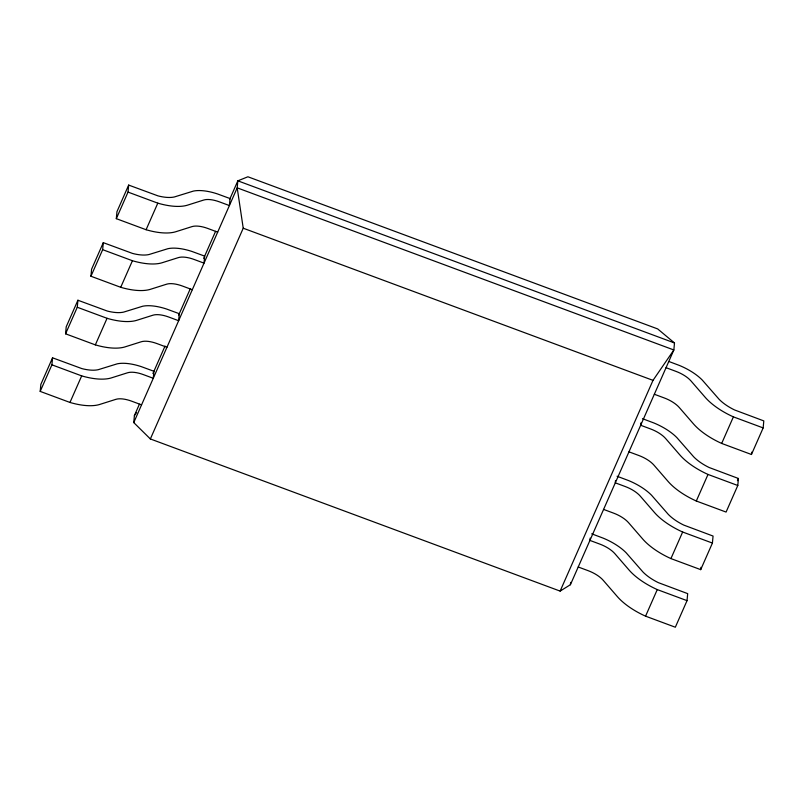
<?xml version="1.0" encoding="UTF-8"?>
<svg xmlns="http://www.w3.org/2000/svg" width="804" height="804" viewBox="0 0 804 804"><rect width="100%" height="100%" fill="white"/><g stroke="black" fill="none" stroke-linecap="round" stroke-linejoin="round"><path stroke-width="1.21" d="M141.564 404.864L131.645 401.176A19.929 8.392 23.8 0 0 115.866 399.347L99.766 404.432A46.26 19.487 23.8 0 1 69.968 402.452L40.2 391.397L40.843 384.382L52.551 357.81L81.867 368.604A30.25 12.743 23.8 0 0 98.239 369.689L117.233 363.83A35.949 15.135 23.8 0 1 141.253 366.624L153.916 371.277L153.283 378.292L143.353 374.604A19.929 8.392 23.8 0 0 127.575 372.775L111.475 377.86A46.26 19.487 23.8 0 1 81.686 375.88L51.908 364.825L52.551 357.81M166.941 347.288L157.021 343.599A19.929 8.392 23.8 0 0 141.243 341.77L125.143 346.856A46.26 19.487 23.8 0 1 95.344 344.876L65.576 333.821L66.209 326.806L77.918 300.234L107.233 311.027A30.25 12.743 23.8 0 0 123.615 312.113L142.609 306.254A35.949 15.135 23.8 0 1 166.629 309.048L179.292 313.701L178.649 320.716L168.729 317.027A19.929 8.392 23.8 0 0 152.951 315.198L136.851 320.283A46.26 19.487 23.8 0 1 107.053 318.304L77.284 307.249L77.918 300.234M192.317 289.711L182.387 286.023A19.929 8.392 23.8 0 0 166.609 284.194L150.509 289.279A46.26 19.487 23.8 0 1 120.721 287.299L90.942 276.244L91.586 269.229L103.294 242.657L132.61 253.451A30.25 12.743 23.8 0 0 148.991 254.536L167.976 248.677A35.949 15.135 23.8 0 1 191.995 251.471L204.658 256.124L204.025 263.139L194.096 259.451A19.929 8.392 23.8 0 0 178.327 257.622L162.227 262.707A46.26 19.487 23.8 0 1 132.429 260.727L102.661 249.672L103.294 242.657M217.683 232.135L207.764 228.447A19.929 8.392 23.8 0 0 191.985 226.617L175.885 231.703A46.26 19.487 23.8 0 1 146.087 229.723L116.319 218.668L116.962 211.653L128.67 185.081L157.986 195.874A30.25 12.743 23.8 0 0 174.357 196.96L193.352 191.101A35.949 15.135 23.8 0 1 217.371 193.895L230.034 198.548L229.401 205.563L219.472 201.874A19.929 8.392 23.8 0 0 203.693 200.045L187.593 205.131A46.26 19.487 23.8 0 1 157.805 203.151L128.027 192.096L128.67 185.081M229.753 199.191L237.843 180.83L247.913 176.779L657.682 328.926L674.496 342.966L673.852 349.971L570.408 584.709L560.127 591.101L150.358 438.954L133.755 422.582L134.399 415.567L139.404 404.211M570.408 584.709L570.629 582.367M590.146 538.077L589.935 540.419L599.854 544.107A19.929 8.392 23.8 0 1 614.919 553.725L629.07 570.046A46.26 19.487 23.8 0 0 657.27 589.593L687.038 600.648L675.33 627.22L645.562 616.165A46.26 19.487 23.8 0 1 617.361 596.618L603.211 580.297A19.929 8.392 23.8 0 0 588.146 570.679L578.217 566.991M615.512 480.501L615.301 482.842L625.231 486.531A19.929 8.392 23.8 0 1 640.296 496.148L654.446 512.47A46.26 19.487 23.8 0 0 682.646 532.017L712.414 543.072L700.706 569.644L670.928 558.589A46.26 19.487 23.8 0 1 642.738 539.042L628.587 522.721A19.929 8.392 23.8 0 0 613.512 513.103L603.593 509.414M640.889 422.934L640.677 425.266L650.597 428.954A19.929 8.392 23.8 0 1 665.672 438.572L679.822 454.893A46.26 19.487 23.8 0 0 708.012 474.44L737.791 485.495L726.082 512.068L696.304 501.013A46.26 19.487 23.8 0 1 668.114 481.465L653.964 465.144A19.929 8.392 23.8 0 0 638.889 455.526L628.969 451.838M687.038 600.648L687.681 593.633L658.375 582.659A30.25 12.743 23.8 0 1 642.888 571.915L626.165 552.8A35.949 15.135 23.8 0 0 603.221 538.157L591.704 533.826M700.706 569.644L700.917 567.302M712.414 543.072L713.058 536.057L683.752 525.082A30.25 12.743 23.8 0 1 668.255 514.339L651.541 495.224A35.949 15.135 23.8 0 0 628.597 480.581L617.08 476.249M737.791 485.495L738.424 478.48L709.128 467.506A30.25 12.743 23.8 0 1 693.631 456.762L676.908 437.647A35.949 15.135 23.8 0 0 653.974 423.004L642.456 418.673M654.335 394.261L664.265 397.95A19.929 8.392 23.8 0 1 679.33 407.568L693.48 423.889A46.26 19.487 23.8 0 0 721.68 443.436L751.449 454.491L751.66 452.149M751.449 454.491L763.157 427.919L763.8 420.904L734.504 409.929A30.25 12.743 23.8 0 1 719.007 399.186L702.284 380.071A35.949 15.135 23.8 0 0 679.34 365.428L668.958 361.519M40.2 391.397L51.908 364.825M65.576 333.821L77.284 307.249M90.942 276.244L102.661 249.672M116.319 218.668L128.027 192.096M69.968 402.452L81.686 375.88M95.344 344.876L107.053 318.304M120.721 287.299L132.429 260.727M146.087 229.723L157.805 203.151M152.911 373.548L165.041 346.042M178.689 315.057L190.317 288.676M203.683 258.335L215.593 231.311M133.755 422.582L237.2 187.845L237.843 180.83L674.496 342.966M150.358 438.954L243.23 228.215L237.2 187.845L673.852 349.971L652.999 380.362L560.127 591.101M645.562 616.165L657.27 589.593M670.928 558.589L682.646 532.017M696.304 501.013L708.012 474.44M721.68 443.436L733.389 416.864A46.26 19.487 23.8 0 1 705.198 397.317L691.038 380.995A19.929 8.392 23.8 0 0 675.973 371.378L666.054 367.689M737.449 480.691L738.424 478.48M134.399 415.567L136.61 412.563M243.23 228.215L652.999 380.362M733.389 416.864L763.157 427.919"/></g></svg>
